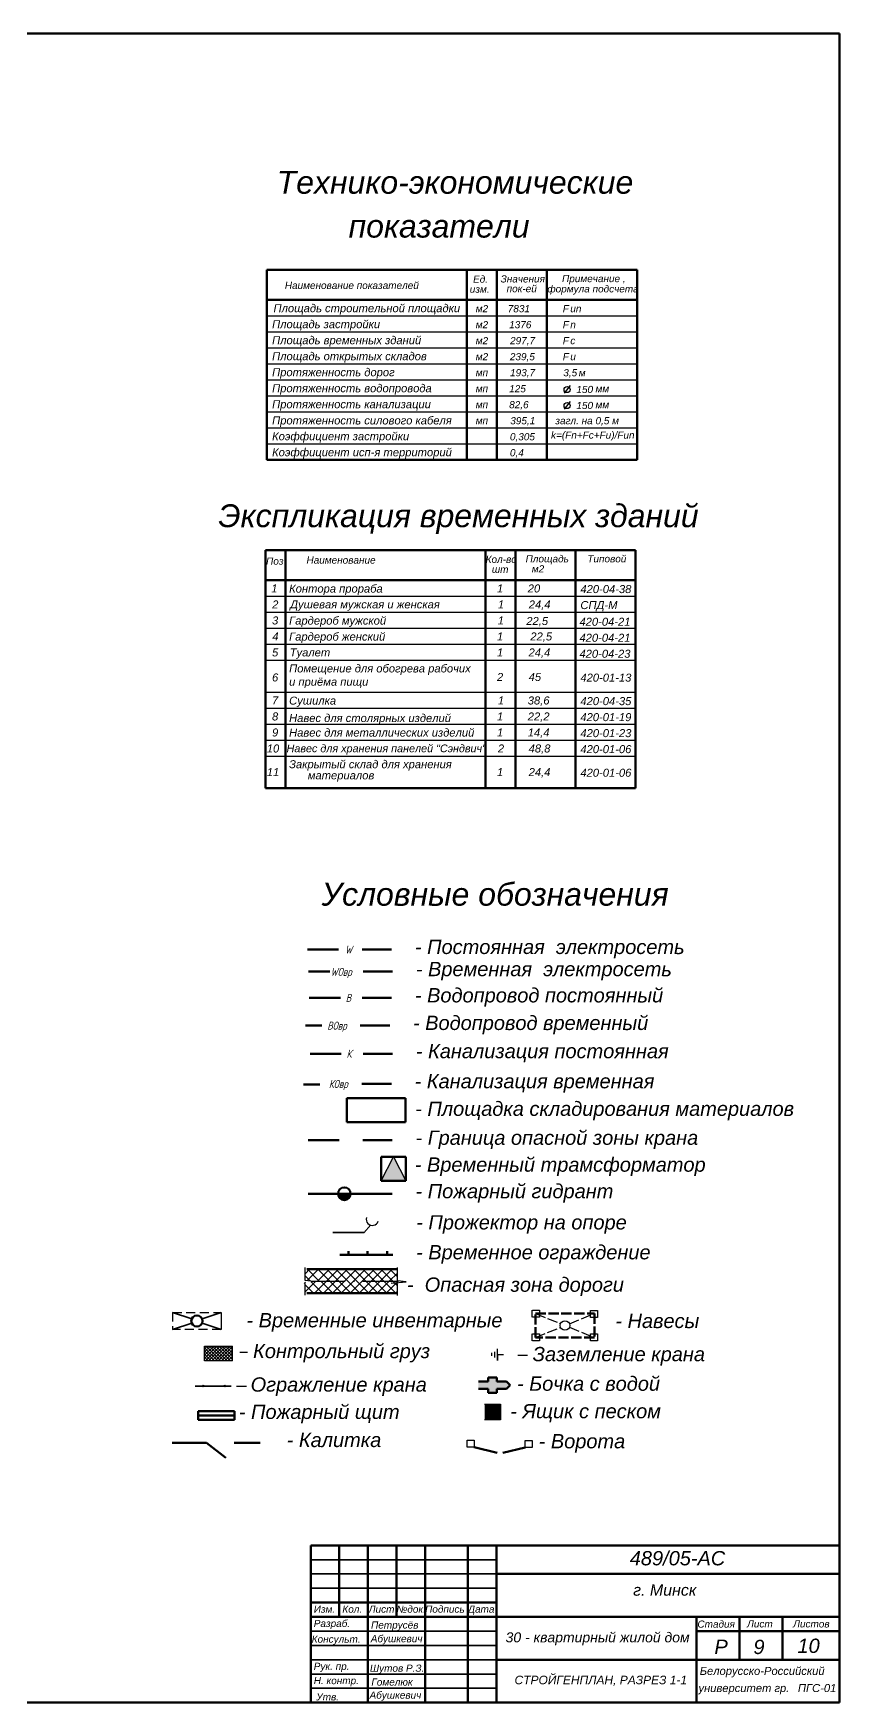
# Paper-space layout 'Layout2' of a CAD drawing. Header units: millimetres. Extents: x 15 to 830, y -5 to 579.
# Drawn here: x 548 to 830, y -5 to 579 of the extents above; entities that cross this region are included whole.
import ezdxf

# ---------------------------------------------------------------- set-up
doc = ezdxf.new("R2010")
doc.units = ezdxf.units.MM
for name, pattern in [('ACAD_ISO02W100', [15, 12, -3]), ('ACAD_ISO10W100', [18, 12, -3, 0, -3]), ('HIDDEN2', [4.7625, 3.175, -1.5875])]:
    doc.linetypes.add(name, pattern=pattern)
for name, color, linetype, lineweight in [('0.25', 7, 'Continuous', 25), ('0.3', 7, 'Continuous', 30), ('0.35', 7, 'Continuous', 35), ('0.5', 7, 'Continuous', 50), ('0.7', 7, 'Continuous', 70), ('0.8', 7, 'Continuous', 80), ('035лестн', 7, 'Continuous', 35), ('Лин035', 7, 'Continuous', 35), ('Линия 0.3', 7, 'Continuous', 30), ('Основная', 7, 'Continuous', 30), ('основной', 7, 'Continuous', 70), ('Размеры', 7, 'Continuous', 20), ('стены', 7, 'Continuous', 70), ('Текст', 7, 'Continuous', 0)]:
    doc.layers.add(name, color=color, linetype=linetype, lineweight=lineweight)
doc.layers.add('рамка', color=7, linetype='Continuous')
doc.layers.add('штриховка', color=7, linetype='Continuous')
doc.styles.add('Arial', font='')
doc.styles.add('Gost 4mm-1', font='', dxfattribs={"oblique": 15, "height": 4})
doc.styles.get('Arial').set_extended_font_data('Arial', italic=True)
doc.styles.get('Gost 4mm-1').set_extended_font_data('GOST type A')

psp = doc.layouts.new('Layout2')

# ---------------------------------------------------------------- hatches: boundary and pattern name
at = {"layer": 'стены', "linetype": 'Continuous', "lineweight": 70}
psp.add_hatch(color=7, dxfattribs=at).paths.add_polyline_path([(654.724, 172.6371, 1), (659.1126, 172.6371)])
at = {"layer": 'штриховка', "linetype": 'Continuous', "lineweight": 30}
for points in [[(674.0974, 185.6034), (669.7407, 177.1978), (678.4542, 177.1978)], [(711.5752, 99.0343), (705.9834, 99.0343), (705.9834, 93.5506), (711.5752, 93.5506)]]:
    psp.add_hatch(color=7, dxfattribs=at).paths.add_polyline_path(points)
at = {"layer": 'штриховка', "lineweight": 18}
h = psp.add_hatch(dxfattribs=at)
h.set_pattern_fill('ANSI37', color=256, scale=0.25, angle=90, style=0)
h.set_pattern_definition([(135, (-981.2834, 7598.0163), (-0.56126601, -0.56126601), []), (225, (-981.2834, 7598.0163), (0.56126601, -0.56126601), [])])
h.paths.add_polyline_path([(608.0395, 114.1928), (612.9119, 114.1928), (612.9119, 119.3473), (608.0395, 119.3473)])
h.paths.add_polyline_path([(617.7843, 119.3473), (612.9119, 119.3473), (612.9119, 114.1928), (617.7843, 114.1928)])
at = {"layer": 'штриховка', "linetype": 'Continuous', "lineweight": 70}
psp.add_hatch(color=7, dxfattribs=at).paths.add_polyline_path([(707.1909, 106.9899), (703.7956, 106.9899), (703.7956, 104.3608), (707.1909, 104.3608), (707.1909, 102.9531), (710.2278, 102.9531), (710.2278, 104.3608), (713.6744, 104.3608), (714.8758, 105.6549), (713.6744, 106.9899), (710.2278, 106.9899), (710.2278, 108.2862), (707.1909, 108.2862)])

# ---------------------------------------------------------------- linework, layer by layer
at = {"color": 7, "linetype": 'ByBlock', "lineweight": 70}
for p, q in [((645.1493, 49.5906), (830.1493, 49.5906)), ((645.1493, -5.4094), (645.1493, 49.5906))]:
    psp.add_line(p, q, dxfattribs=at)
at = {"layer": '0.25', "color": 7, "linetype": 'Continuous', "lineweight": 30}
for p, q in [((735.8765, 455.4033), (733.7613, 452.6868)), ((735.8765, 449.8033), (733.7613, 447.0868))]:
    psp.add_line(p, q, dxfattribs=at)
at = {"layer": '0.25', "linetype": 'HIDDEN2'}
for p, q in [((596.8386, 131.1062), (596.8386, 125.1062)), ((596.8386, 131.1062), (613.8386, 131.1062)), ((613.8386, 125.1062), (596.8386, 125.1062))]:
    psp.add_line(p, q, dxfattribs=at)
at = {"layer": '0.25'}
for p, q in [((620.3278, 117.2371), (623.0227, 117.2371)), ((708.5325, 115.9573), (708.5325, 116.9812)), ((709.5325, 115.3142), (709.5325, 117.3142)), ((710.5325, 114.3142), (710.5325, 118.3142)), ((710.5325, 116.3142), (710.5325, 114.3142)), ((712.5325, 116.3142), (710.5325, 116.3142)), ((717.6264, 116.1037), (720.9338, 116.1037)), ((619.2082, 105.3355), (622.6381, 105.3355))]:
    psp.add_line(p, q, dxfattribs=at)
at = {"layer": '0.25', "color": 7, "linetype": 'Continuous', "lineweight": 30}
for centre in [(734.8189, 453.9945), (734.8189, 448.3945)]:
    psp.add_circle(centre, 1.0596, dxfattribs=at)
at = {"layer": '0.35'}
for p, q in [((596.8386, 131.0388), (603.5133, 128.8462)), ((613.8386, 131.1062), (607.1639, 128.8462)), ((603.5133, 127.3662), (596.8386, 125.1062)), ((607.1639, 127.3662), (613.8386, 125.1062)), ((617.2752, 105.352), (604.7329, 105.352))]:
    psp.add_line(p, q, dxfattribs=at)
at = {"layer": '0.35', "lineweight": -2}
for p, q in [((608.0395, 114.1928), (608.0395, 119.3473)), ((608.0395, 119.3473), (617.7843, 119.3473)), ((617.7843, 114.1928), (617.7843, 119.3473)), ((617.7843, 114.1928), (608.0395, 114.1928))]:
    psp.add_line(p, q, dxfattribs=at)
at = {"layer": '0.5', "color": 7, "linetype": 'Continuous'}
for p, q in [((644.0376, 258.0895), (654.9267, 258.0895)), ((663.165, 258.0895), (673.4652, 258.0895)), ((644.3688, 250.3356), (651.8528, 250.3356)), ((663.4962, 250.3356), (673.7964, 250.3356)), ((644.6265, 241.1619), (655.5156, 241.1619)), ((663.165, 241.1619), (673.4652, 241.1619)), ((643.3752, 231.5056), (649.0787, 231.5056)), ((662.5025, 231.5056), (672.8028, 231.5056)), ((644.9577, 221.633), (655.8468, 221.633)), ((663.4962, 221.633), (673.7964, 221.633)), ((642.6798, 210.8455), (648.3833, 210.8455)), ((663.0643, 211.1042), (673.3646, 211.1042)), ((657.7759, 197.6819), (657.7759, 206.0875)), ((657.7759, 206.0875), (678.3416, 206.0875)), ((678.3416, 206.0875), (678.3416, 197.6819)), ((678.3416, 197.6819), (657.7759, 197.6819)), ((644.2449, 172.6371), (663.3722, 172.6371)), ((663.3722, 172.6371), (673.6725, 172.6371)), ((596.7151, 85.4795), (608.6719, 85.4795)), ((608.6719, 85.4795), (615.4062, 80.2744)), ((618.339, 85.4795), (627.4974, 85.4795)), ((702.2867, 83.9901), (710.3142, 81.9604)), ((720.189, 83.8879), (712.323, 81.9604))]:
    psp.add_line(p, q, dxfattribs=at)
at = {"layer": '0.5', "lineweight": 25}
psp.add_line((613.8386, 131.1062), (613.8386, 125.1062), dxfattribs=at)
at = {"layer": '0.5', "color": 7, "linetype": 'Continuous'}
psp.add_circle((605.3386, 128.1062), 1.9696, dxfattribs=at)
at = {"layer": '0.7'}
for p, q in [((830.1493, 578.6206), (14.5093, 578.6206)), ((830.1493, -5.4094), (830.1493, 578.6206)), ((645.1493, 49.5906), (830.1493, 49.5906)), ((645.1493, -5.4094), (645.1493, 49.5906)), ((655.1493, 24.5906), (655.1493, 49.5906)), ((665.1493, -5.4094), (665.1493, 49.5906)), ((675.1493, 24.5906), (675.1493, 49.5906)), ((685.1493, -5.4094), (685.1493, 49.5906)), ((700.1493, -5.4094), (700.1493, 49.5906)), ((710.1493, -5.4094), (710.1493, 49.5906)), ((710.1493, 39.5906), (830.1493, 39.5906)), ((645.1493, 29.5906), (710.1493, 29.5906)), ((645.1493, 24.5906), (710.1493, 24.5906)), ((710.1493, 24.5906), (830.1493, 24.5906)), ((780.1493, 24.5906), (780.1493, -5.4094)), ((795.1493, 24.5906), (795.1493, 9.5906)), ((810.1493, 24.5906), (810.1493, 9.5906)), ((780.1493, 19.5906), (830.1493, 19.5906)), ((710.1493, 9.5906), (830.1493, 9.5906)), ((14.5093, -5.4094), (830.1493, -5.4094))]:
    psp.add_line(p, q, dxfattribs=at)
at = {"layer": '0.8'}
psp.add_line((645.1493, -5.4094), (645.1493, 49.5906), dxfattribs=at)
at = {"layer": '035лестн'}
for p, q in [((645.1493, 44.5906), (710.1493, 44.5906)), ((645.1493, 39.5906), (710.1493, 39.5906)), ((645.1493, 34.5906), (710.1493, 34.5906)), ((645.1493, 19.5906), (710.1493, 19.5906)), ((645.1493, 14.5906), (710.1493, 14.5906)), ((645.1493, 14.5906), (710.1493, 14.5906)), ((645.1493, 9.5906), (710.1493, 9.5906)), ((645.1493, 4.5906), (710.1493, 4.5906)), ((645.1493, -0.4094), (710.1493, -0.4094)), ((645.1493, -0.4094), (710.1493, -0.4094))]:
    psp.add_line(p, q, dxfattribs=at)
at = {"layer": 'Лин035'}
psp.add_line((652.92, 159.1238), (663.8181, 159.1238), dxfattribs=at)
at = {"layer": 'Линия 0.3'}
psp.add_arc((666.6868, 163.6439), 2.1065, 162.6608201, 342.6608201, dxfattribs=at)
at = {"layer": 'Основная', "color": 7, "lineweight": 30}
for p, q in [((629.7901, 479.7682), (675.2901, 479.7682)), ((675.2901, 479.7682), (759.2901, 479.7682)), ((629.7901, 474.1682), (675.2901, 474.1682)), ((675.2901, 474.1682), (759.2901, 474.1682)), ((629.7901, 468.5682), (675.2901, 468.5682)), ((675.2901, 468.5682), (759.2901, 468.5682)), ((629.7901, 462.9682), (675.2901, 462.9682)), ((675.2901, 462.9682), (759.2901, 462.9682)), ((629.7901, 457.3682), (675.2901, 457.3682)), ((675.2901, 457.3682), (759.2901, 457.3682)), ((629.7901, 451.7682), (675.2901, 451.7682)), ((675.2901, 451.7682), (759.2901, 451.7682)), ((629.7901, 446.1682), (675.2901, 446.1682)), ((675.2901, 446.1682), (759.2901, 446.1682)), ((629.7901, 440.5682), (675.2901, 440.5682)), ((675.2901, 440.5682), (759.2901, 440.5682)), ((629.7901, 434.9682), (675.2901, 434.9682)), ((675.2901, 434.9682), (759.2901, 434.9682)), ((629.2882, 381.7339), (674.7882, 381.7339)), ((674.7882, 381.7339), (758.7882, 381.7339)), ((629.2882, 376.1339), (674.7882, 376.1339)), ((674.7882, 376.1339), (758.7882, 376.1339)), ((629.2882, 370.5339), (674.7882, 370.5339)), ((674.7882, 370.5339), (758.7882, 370.5339)), ((629.2882, 364.9339), (674.7882, 364.9339)), ((674.7882, 364.9339), (758.7882, 364.9339)), ((629.2882, 359.3339), (674.7882, 359.3339)), ((674.7882, 359.3339), (758.7882, 359.3339)), ((629.2882, 348.1339), (674.7882, 348.1339)), ((674.7882, 348.1339), (758.7882, 348.1339)), ((629.2882, 342.5339), (674.7882, 342.5339)), ((674.7882, 342.5339), (758.7882, 342.5339)), ((629.2882, 336.9339), (674.7882, 336.9339)), ((674.7882, 336.9339), (758.7882, 336.9339)), ((629.2882, 331.3339), (674.7882, 331.3339)), ((674.7882, 331.3339), (758.7882, 331.3339)), ((629.2882, 325.7339), (674.7882, 325.7339)), ((674.7882, 325.7339), (758.7882, 325.7339))]:
    psp.add_line(p, q, dxfattribs=at)
at = {"layer": 'Основная', "color": 7, "linetype": 'Continuous', "lineweight": 30}
for p, q in [((669.7407, 177.1978), (674.0974, 185.6034)), ((674.0974, 185.6034), (678.4542, 177.1978)), ((722.6391, 129.4272), (722.6391, 131.8599)), ((722.7037, 131.8925), (725.1399, 131.8925)), ((725.1399, 129.4597), (722.7037, 129.4597)), ((723.8085, 130.7343), (723.8085, 130.7343)), ((723.8085, 130.7343), (723.8085, 130.7343)), ((723.8085, 130.7343), (723.8085, 130.7343)), ((723.8085, 130.7343), (723.8085, 130.7343)), ((725.1399, 131.8925), (725.1399, 129.4597)), ((743.0423, 129.3576), (743.0423, 131.7903)), ((743.0423, 131.7903), (745.4785, 131.7903)), ((745.4785, 129.3576), (743.0423, 129.3576)), ((745.4785, 131.7903), (745.4785, 129.3576)), ((722.6391, 121.1948), (722.6391, 123.6275)), ((722.7037, 123.6601), (725.1399, 123.6601)), ((725.1399, 123.6601), (725.1399, 121.2274)), ((743.0423, 121.2274), (743.0423, 123.6601)), ((743.0423, 123.6601), (745.4785, 123.6601)), ((745.4785, 123.6601), (745.4785, 121.2274)), ((725.1399, 121.2274), (722.7037, 121.2274)), ((745.4785, 121.2274), (743.0423, 121.2274)), ((705.9834, 99.0343), (711.5752, 99.0343)), ((711.5752, 93.5506), (705.9834, 93.5506)), ((711.5752, 99.0343), (711.5752, 93.5506)), ((699.8505, 83.9901), (699.8505, 86.4228)), ((699.8505, 86.4228), (702.2867, 86.4228)), ((702.2867, 83.9901), (699.8505, 83.9901)), ((702.2867, 86.4228), (702.2867, 83.9901)), ((720.189, 83.8879), (720.189, 86.3206)), ((720.189, 86.3206), (722.6253, 86.3206)), ((722.6253, 83.8879), (720.189, 83.8879)), ((722.6253, 86.3206), (722.6253, 83.8879))]:
    psp.add_line(p, q, dxfattribs=at)
at = {"layer": 'Основная', "color": 7, "linetype": 'ACAD_ISO10W100', "lineweight": 30}
psp.add_line((645.2544, 142.0202), (676.9632, 142.0202), dxfattribs=at)
at = {"layer": 'Основная', "color": 7, "linetype": 'ACAD_ISO02W100', "lineweight": 30, "ltscale": 0.3}
for p, q in [((723.8085, 130.7343), (732.5338, 127.1681)), ((735.6489, 127.1681), (744.3742, 130.7343)), ((723.8085, 122.3287), (732.5338, 125.8948)), ((735.6489, 125.8948), (744.3742, 122.3287))]:
    psp.add_line(p, q, dxfattribs=at)
at = {"layer": 'Основная', "color": 7, "linetype": 'Continuous', "lineweight": 30, "ltscale": 0.3}
psp.add_circle((734.0914, 126.5315), 1.6827, dxfattribs=at)
at = {"layer": 'основной', "color": 7, "linetype": 'ACAD_ISO02W100', "lineweight": 50, "ltscale": 0.3}
for p, q in [((723.8085, 130.7343), (744.3742, 130.7343)), ((723.8085, 122.3287), (723.8085, 130.7343)), ((744.3742, 130.7343), (744.3742, 122.3287)), ((744.3742, 122.3287), (723.8085, 122.3287))]:
    psp.add_line(p, q, dxfattribs=at)
at = {"layer": 'Размеры'}
psp.add_line((663.8181, 159.1238), (666.0293, 161.6479), dxfattribs=at)
at = {"layer": 'Размеры', "color": 7, "linetype": 'Continuous', "lineweight": 25}
for p, q in [((643.1684, 142.2475), (643.1684, 146.8859)), ((675.4531, 142.1665), (675.4531, 146.8049)), ((643.1684, 137.1028), (643.1684, 141.2203)), ((675.4531, 137.0218), (675.4531, 141.1393))]:
    psp.add_line(p, q, dxfattribs=at)
at = {"layer": 'Размеры', "color": 7, "lineweight": 25}
for p, q in [((646.2604, 141.948), (643.1684, 142.2475)), ((673.2587, 141.368), (678.5451, 141.867)), ((675.4531, 141.1393), (673.2587, 141.368)), ((678.5451, 141.867), (675.4531, 142.1665))]:
    psp.add_line(p, q, dxfattribs=at)
at = {"layer": 'стены', "color": 7, "lineweight": 70}
for p, q in [((629.7901, 495.8682), (675.2901, 495.8682)), ((675.2901, 495.8682), (759.2901, 495.8682)), ((629.7901, 485.3682), (675.2901, 485.3682)), ((675.2901, 485.3682), (759.2901, 485.3682)), ((629.7901, 429.3682), (675.2901, 429.3682)), ((675.2901, 429.3682), (759.2901, 429.3682)), ((629.2882, 397.8339), (674.7882, 397.8339)), ((674.7882, 397.8339), (758.7882, 397.8339)), ((629.2882, 387.3339), (674.7882, 387.3339)), ((674.7882, 387.3339), (758.7882, 387.3339)), ((629.2882, 314.5339), (674.7882, 314.5339)), ((674.7882, 314.5339), (758.7882, 314.5339))]:
    psp.add_line(p, q, dxfattribs=at)
at = {"layer": 'стены', "color": 7, "linetype": 'Continuous', "lineweight": 70}
for p, q in [((629.7901, 495.8682), (629.7901, 429.3682)), ((699.7901, 495.8682), (699.7901, 429.3682)), ((710.2901, 495.8682), (710.2901, 429.3682)), ((727.7901, 495.8682), (727.7901, 429.3682)), ((759.2901, 495.8682), (759.2901, 429.3682)), ((629.2882, 397.8339), (629.2882, 314.5339)), ((636.2882, 397.8339), (636.2882, 314.5339)), ((706.2882, 397.8339), (706.2882, 314.5339)), ((716.7882, 397.8339), (716.7882, 314.5339)), ((737.7882, 397.8339), (737.7882, 314.5339)), ((758.7882, 397.8339), (758.7882, 314.5339)), ((658.3814, 151.2608), (658.3814, 152.5458)), ((665.0637, 151.2608), (665.0637, 152.5458)), ((671.9509, 151.2608), (671.9509, 152.5458)), ((703.7956, 106.9899), (707.1909, 106.9899)), ((707.1909, 106.9899), (707.1909, 108.2862)), ((707.1909, 108.2862), (710.2278, 108.2862)), ((710.2278, 108.2862), (710.2278, 106.9899)), ((710.2278, 106.9899), (713.6744, 106.9899)), ((713.6744, 106.9899), (714.8758, 105.6549)), ((714.8758, 105.6549), (713.6744, 104.3608)), ((707.1909, 104.3608), (703.7956, 104.3608)), ((707.1909, 102.9531), (707.1909, 104.3608)), ((710.2278, 102.9531), (707.1909, 102.9531)), ((713.6744, 104.3608), (710.2278, 104.3608)), ((710.2278, 104.3608), (710.2278, 102.9531)), ((605.8074, 96.5784), (618.5208, 96.5784)), ((605.8074, 93.5033), (605.8074, 96.5784)), ((605.8074, 95.0585), (618.5208, 95.0585)), ((618.5208, 93.5033), (605.8074, 93.5033)), ((618.5208, 96.5784), (618.5208, 93.5033))]:
    psp.add_line(p, q, dxfattribs=at)
at = {"layer": 'стены', "color": 7, "linetype": 'Continuous', "lineweight": 53}
for p, q in [((644.2619, 191.3311), (655.151, 191.3311)), ((663.3892, 191.3311), (673.6895, 191.3311))]:
    psp.add_line(p, q, dxfattribs=at)
at = {"layer": 'стены', "color": 7, "linetype": 'Continuous', "lineweight": 50}
for p, q in [((669.7407, 185.6034), (669.7407, 177.1978)), ((678.4542, 185.6034), (669.7407, 185.6034)), ((678.4542, 177.1978), (678.4542, 185.6034)), ((669.7407, 177.1978), (678.4542, 177.1978)), ((643.7443, 146.223), (675.4531, 146.223)), ((655.2842, 151.2608), (673.8889, 151.2608)), ((643.7443, 137.8174), (675.4531, 137.8174))]:
    psp.add_line(p, q, dxfattribs=at)
at = {"layer": 'стены', "color": 7, "linetype": 'Continuous', "lineweight": 70}
psp.add_circle((656.9183, 172.6371), 2.1943, dxfattribs=at)
at = {"layer": 'штриховка', "color": 7, "linetype": 'Continuous', "lineweight": 25}
for p, q in [((643.1684, 144.6421), (644.8304, 146.304)), ((643.8508, 142.1814), (647.9734, 146.304)), ((648.1611, 142.1012), (643.9583, 146.304)), ((647.4896, 142.0202), (651.6924, 146.223)), ((651.8801, 142.0202), (647.6773, 146.223)), ((650.6327, 142.0202), (654.8355, 146.223)), ((655.0232, 142.0202), (650.8204, 146.223)), ((653.7758, 142.0202), (657.9786, 146.223)), ((658.1662, 142.0202), (653.9634, 146.223)), ((656.9189, 142.0202), (661.1217, 146.223)), ((661.3093, 142.0202), (657.1065, 146.223)), ((660.062, 142.0202), (664.2648, 146.223)), ((664.4524, 142.0202), (660.2496, 146.223)), ((663.2051, 142.0202), (667.4079, 146.223)), ((667.5955, 142.0202), (663.3927, 146.223)), ((666.3482, 142.0202), (670.551, 146.223)), ((670.7386, 142.0202), (666.5358, 146.223)), ((669.4913, 142.0202), (673.6941, 146.223)), ((673.8817, 142.0202), (669.6789, 146.223)), ((675.4531, 143.5919), (672.822, 146.223)), ((642.916, 141.2466), (643.3419, 141.6725)), ((645.018, 142.1012), (643.1684, 143.9508)), ((643.1684, 138.3559), (646.9137, 142.1012)), ((646.0777, 137.8984), (643.1684, 140.8078)), ((645.0544, 142.0648), (645.018, 142.1012)), ((649.2208, 137.8984), (645.2651, 141.8541)), ((646.4299, 137.8174), (650.6327, 142.0202)), ((652.9398, 137.8174), (648.737, 142.0202)), ((649.573, 137.8174), (653.7758, 142.0202)), ((656.0829, 137.8174), (651.8801, 142.0202)), ((652.7161, 137.8174), (656.9189, 142.0202)), ((659.226, 137.8174), (655.0232, 142.0202)), ((655.8592, 137.8174), (660.062, 142.0202)), ((662.369, 137.8174), (658.1662, 142.0202)), ((659.0023, 137.8174), (663.2051, 142.0202)), ((665.5121, 137.8174), (661.3093, 142.0202)), ((662.1454, 137.8174), (666.3482, 142.0202)), ((668.6552, 137.8174), (664.4524, 142.0202)), ((665.2885, 137.8174), (669.4913, 142.0202)), ((671.7983, 137.8174), (667.5955, 142.0202)), ((668.4315, 137.8174), (672.6343, 142.0202)), ((674.9414, 137.8174), (670.7386, 142.0202)), ((671.5746, 137.8174), (674.949, 141.1918)), ((672.6343, 142.0202), (675.4531, 144.839)), ((674.424, 141.478), (673.8817, 142.0202)), ((675.4531, 140.4488), (674.6823, 141.2196)), ((675.3197, 141.5625), (675.7774, 142.0202)), ((675.7774, 142.0202), (675.8821, 142.1249)), ((677.2959, 141.7491), (677.0314, 142.0136)), ((674.7177, 137.8174), (675.4531, 138.5528))]:
    psp.add_line(p, q, dxfattribs=at)
at = {"layer": 'штриховка'}
for p, q in [((607.8307, 105.6298), (607.2749, 105.0741)), ((607.2749, 105.6298), (607.8307, 105.0741)), ((614.7749, 105.6298), (615.3307, 105.0741)), ((615.3307, 105.6298), (614.7749, 105.0741))]:
    psp.add_line(p, q, dxfattribs=at)

# ---------------------------------------------------------------- texts
at = {"layer": '0.3', "color": 7, "style": 'Arial'}
for s, height, p in [('Наименование показателей', 2.5, (636.0987, 489.1964)), (' Ед.', 2.5, (700.9767, 491.3786)), ('Значения', 2.5, (711.5927, 491.4722)), ('пок-ей', 2.5, (713.6809, 488.0471)), ('формула подсчета', 2.5, (727.9132, 487.9881)), ('Примечание ,', 2.5, (733.0566, 491.583)), ('изм.', 2.5, (700.7833, 487.8786)), ('Площадь строительной площадки', 2.8, (632.1419, 481.0675)), ('м2', 2.5, (702.866, 481.056)), ('7831', 2.5, (714.0746, 481.056)), ('F', 2.5, (733.3229, 481.0675)), ('un', 2.5, (735.9572, 481.0675)), ('Площадь застройки', 2.8, (631.6456, 475.4675)), ('м2', 2.5, (702.866, 475.456)), ('1376', 2.5, (714.5727, 475.456)), ('F', 2.5, (733.3229, 475.4675)), ('n', 2.5, (735.9572, 475.4675)), ('Площадь временных зданий', 2.8, (631.6456, 469.8675)), ('м2', 2.5, (702.866, 469.856)), ('297,7', 2.5, (714.8841, 469.856)), ('F', 2.5, (733.3229, 469.8675)), ('c', 2.5, (735.9572, 469.8675)), ('Площадь открытых складов', 2.8, (631.6456, 464.2675)), ('Протяженность дорог', 2.8, (631.6456, 458.6675)), ('м2', 2.5, (702.866, 464.256)), ('239,5', 2.5, (714.8134, 464.256)), ('F', 2.5, (733.3229, 464.2675)), ('u ', 2.5, (735.9572, 464.2675)), ('Протяженность водопровода', 2.8, (631.6456, 453.0675)), ('мп', 2.5, (702.866, 458.6675)), ('125', 2.5, (714.5727, 453.056)), ('193,7', 2.5, (714.8841, 458.656)), ('3,5', 2.5, (733.5009, 458.656)), ('м', 2.5, (738.8979, 458.5769)), ('Протяженность канализации', 2.8, (631.6456, 447.4675)), ('мп', 2.5, (702.866, 453.0675)), ('82,6', 2.5, (714.5727, 447.456)), ('150', 2.5, (738.0801, 452.7919)), ('150', 2.5, (738.0801, 447.1919)), ('мм', 2.5, (744.7673, 453.056)), ('Протяженность силового кабеля', 2.8, (631.6456, 441.8006)), ('мп', 2.5, (702.866, 447.4675)), ('395,1', 2.5, (714.949, 441.856)), ('загл. на 0,5 м', 2.5, (730.7189, 441.856)), ('мм', 2.5, (744.7673, 447.456)), ('Коэффициент застройки', 2.8, (631.6437, 436.2656)), ('мп', 2.5, (702.866, 441.8675)), ('0,305', 2.5, (714.8405, 436.256)), ('k=(Fn+Fc+Fu)/Fun', 2.5, (729.2107, 436.8233)), ('Коэффициент исп-я территорий', 2.8, (631.6437, 430.6656)), ('0,4', 2.5, (714.8405, 430.656)), ('1', 2.8, (631.3517, 383.0218)), ('Контора прораба', 2.8, (637.5976, 382.9664)), ('1', 2.8, (710.3074, 383.0218)), ('20', 2.8, (721.0709, 383.0218)), ('420-04-38', 2.8, (739.4804, 382.7937)), ('2', 2.8, (631.663, 377.4218)), ('Душевая мужская и женская', 2.8, (637.9623, 377.4332)), ('1', 2.8, (710.6187, 377.4218)), ('24,4', 2.8, (721.4322, 377.4218)), ('СПД-М', 2.8, (739.4804, 377.1937)), ('3', 2.8, (631.6177, 371.8218)), ('Гардероб мужской', 2.8, (637.5976, 371.7664)), ('1', 2.8, (710.5734, 371.8218)), ('22,5', 2.8, (720.5591, 371.6248)), ('420-04-21', 2.8, (739.1622, 371.3657)), ('4', 2.8, (631.728, 366.2332)), ('Гардероб женский', 2.8, (637.5976, 366.1664)), ('1', 2.8, (710.3074, 366.2218)), ('22,5', 2.8, (721.9736, 366.2218)), ('420-04-21', 2.8, (739.1622, 365.7657)), ('5', 2.8, (631.6194, 360.6332)), ('Туалет', 2.8, (637.8135, 360.6332)), ('1', 2.8, (710.3074, 360.6218)), ('24,4', 2.8, (721.3369, 360.6218)), ('420-04-23', 2.8, (739.1622, 360.1657)), ('Помещение для обогрева рабочих ', 2.8, (637.5976, 355.0313)), ('6', 2.8, (631.6347, 351.8778)), ('и приёма пищи', 2.8, (637.5976, 350.3776)), ('2', 2.8, (710.3074, 352.0474)), ('45', 2.8, (721.3822, 352.0474)), ('420-01-13', 2.8, (739.4804, 351.8194)), ('7', 2.8, (631.5924, 343.8332)), ('Сушилка', 2.8, (637.5996, 343.7664)), ('1', 2.8, (710.6187, 343.8218)), ('38,6', 2.8, (721.0709, 343.8218)), ('420-04-35', 2.8, (739.4804, 343.5937)), ('8', 2.8, (631.6233, 338.2218)), ('Навес для столярных изделий', 2.8, (637.5919, 337.6738)), ('1', 2.8, (710.3074, 338.2218)), ('22,2', 2.8, (721.0709, 338.2218)), ('420-01-19', 2.8, (739.4804, 337.9937)), ('9', 2.8, (631.6194, 332.6218)), ('Навес для металлических изделий', 2.8, (637.5919, 332.5845)), ('1', 2.8, (710.3074, 332.6218)), ('14,4', 2.8, (721.0709, 332.6218)), ('420-01-23', 2.8, (739.4804, 332.3937)), ('10', 2.8, (629.7919, 327.0218)), ('Навес для хранения панелей "Сэндвич"', 2.7, (636.7077, 327.1134)), ('2', 2.8, (710.6187, 327.0218)), ('48,8', 2.8, (721.3822, 327.0218)), ('420-01-06', 2.8, (739.4804, 326.7937)), ('11', 2.8, (629.7919, 318.7632)), ('Закрытый склад для хранения', 2.8, (637.5919, 321.5134)), ('1', 2.8, (710.3074, 318.7632)), ('24,4', 2.8, (721.3822, 318.7632)), ('420-01-06', 2.8, (739.4804, 318.5351)), ('материалов', 2.8, (644.1426, 317.6278))]:
    psp.add_text(s, height=height, dxfattribs=at).set_placement(p)
at = {"layer": '0.5', "style": 'Arial'}
for s, p in [('Контрольный груз', (624.9838, 115.1122)), ('Заземление крана', (722.8011, 114.0312)), ('Огражление крана', (624.1418, 103.3955))]:
    psp.add_text(s, height=5, dxfattribs=at).set_placement(p)
at = {"layer": '0.8', "style": 'Arial'}
psp.add_text('Условные обозначения ', height=8, dxfattribs=at).set_placement((648.978, 273.4209))
at = {"layer": 'рамка', "color": 7, "style": 'Arial'}
for s, p in [('Поз', (629.5342, 392.7371)), ('Наименование', (643.6716, 393.0973)), ('Кол-во ', (706.3396, 393.3429)), ('  шт', (706.5703, 389.8429)), ('Площадь ', (720.3191, 393.5487)), ('  м2', (720.5483, 390.0401)), ('Типовой', (741.9151, 393.5487))]:
    psp.add_text(s, height=2.5, dxfattribs=at).set_placement(p)
at = {"layer": 'рамка', "color": 7, "style": 'Gost 4mm-1', "oblique": 15}
for s, p in [('W', (657.1557, 256.6755)), ('WОвр', (652.0768, 248.872)), ('В', (657.3778, 239.748)), ('ВОвр', (650.9409, 230.042)), ('К', (657.688, 220.2172)), ('КОвр', (651.4817, 209.6406))]:
    psp.add_text(s, height=2.8, dxfattribs=at).set_placement(p)
at = {"layer": 'Текст', "color": 7, "linetype": 'Continuous', "lineweight": 70, "style": 'Arial'}
for s, p in [('Технико-экономические ', (633.2599, 522.517)), ('показатели', (658.4005, 507.1816)), ('Экспликация временных зданий', (612.8671, 405.8512))]:
    psp.add_text(s, height=8, dxfattribs=at).set_placement(p)
at = {"layer": 'Текст', "color": 7, "lineweight": 35, "style": 'Arial'}
for s, p in [('  - Постоянная  электросеть', (677.71, 256.5067)), ('  - Временная  электросеть', (678.0412, 248.7528)), ('  - Водопровод постоянный', (677.71, 239.5791)), ('  - Водопровод временный', (677.0475, 229.9227)), ('  - Канализация постоянная', (678.0412, 220.0502)), ('  - Канализация временная', (677.6093, 209.5214)), ('  - Площадка складирования материалов', (677.8197, 199.8817)), ('  - Граница опасной зоны крана', (677.9342, 189.7483)), ('  - Временный трамсформатор', (677.6698, 180.3415)), ('  - Пожарный гидрант', (677.9172, 171.0542)), ('  - Прожектор на опоре', (678.1635, 160.1366)), ('  - Временное ограждение', (678.1336, 149.678)), ('  -  Опасная зона дороги', (674.9312, 138.3385)), ('  - Временные инвентарные ', (618.7792, 125.891)), ('  - Навесы', (747.8255, 125.6484)), ('- Бочка с водой', (717.3083, 103.6996)), ('  - Пожарный щит', (616.1229, 93.8344)), ('  - Ящик с песком', (711.0533, 94.0717)), ('- Калитка', (636.7444, 83.9966)), ('  - Ворота', (720.9991, 83.5614))]:
    psp.add_text(s, height=5, dxfattribs=at).set_placement(p)
at = {"layer": 'Текст', "color": 0, "style": 'Arial'}
for s, height, p in [('489/05-АС', 5, (756.7587, 42.6209)), ('г. Минск', 4, (757.9285, 31.9936))]:
    psp.add_text(s, height=height, dxfattribs=at).set_placement(p)
at = {"layer": 'Текст', "color": 0, "lineweight": 35, "style": 'Arial'}
for s, height, p in [('Изм.', 2.5, (646.218, 26.0495)), ('Разраб.', 2.5, (646.218, 21.0495)), ('Кол.', 2.5, (656.218, 26.0495)), ('Лист', 2.5, (665.44, 26.0495)), ('№док.', 2.5, (675.1646, 26.0495)), ('Подпись', 2.5, (685.1646, 26.0495)), ('Дата', 2.5, (700.1646, 26.0495)), ('Стадия', 2.5, (780.4171, 20.813)), ('Лист', 2.5, (797.7681, 20.8947)), ('Листов', 2.5, (813.8966, 20.8947)), ('Консульт.', 2.5, (645.4929, 15.5666)), ('Абушкевич', 2.5, (666.1519, 15.7077)), ('Петрусёв ', 2.5, (666.256, 20.4998)), (' 30 - квартирный жилой дом ', 3.5, (711.9557, 15.6745)), ('Рук. пр.', 2.5, (646.218, 6.0495)), ('Шутов Р.З.', 2.5, (665.8693, 5.3959)), ('Н. контр.', 2.5, (646.218, 1.0495)), ('Гомелюк', 2.5, (666.3775, 0.541)), ('СТРОЙГЕНПЛАН, РАЗРЕЗ 1-1', 3, (716.4496, 1.0102)), ('Утв.', 2.5, (647.1168, -4.6379)), ('Абушкевич', 2.5, (665.724, -4.0237))]:
    psp.add_text(s, height=height, dxfattribs=at).set_placement(p)
at = {"layer": 'Текст', "color": 0, "linetype": 'Continuous', "style": 'Arial'}
for s, height, p in [('Р', 5, (786.3695, 11.6552)), ('9', 5, (800.0052, 11.5747)), ('10', 5, (815.4166, 11.9771)), ('Белорусско-Российский', 2.8, (781.2317, 4.272)), ('университет гр. ', 2.8, (780.7884, -1.7139)), ('ПГС-01', 2.8, (815.5617, -1.7139))]:
    psp.add_text(s, height=height, dxfattribs=at).set_placement(p)

doc.saveas('drawing.dxf')
